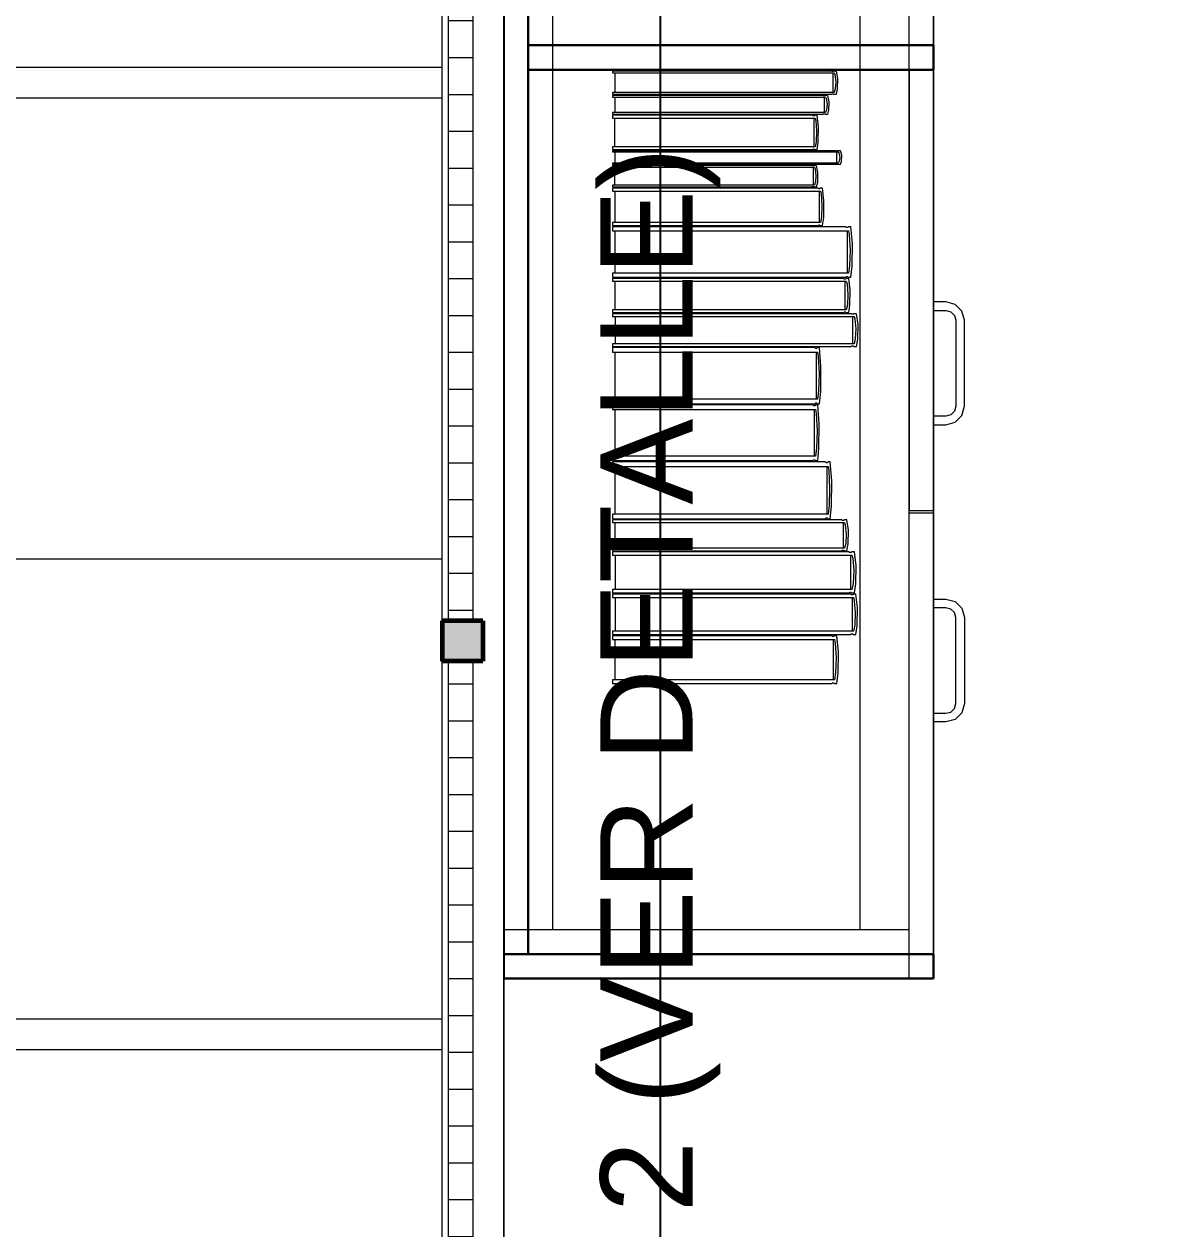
# Model space of a CAD drawing. Header units: inches. Extents: x -19 to 5698, y -728 to 92.
# Drawn here: x 304.33 to 305.264, y 33.096 to 34.077 of the extents above; entities that cross this region are included whole.
import ezdxf

# ---------------------------------------------------------------- set-up
doc = ezdxf.new("R2010")
doc.units = ezdxf.units.IN
doc.header["$MEASUREMENT"] = 0
doc.set_wipeout_variables(frame=1)
doc.linetypes.add('Wipeout_Contour', pattern=[1, 0, -1])
doc.layers.get('0').update_dxf_attribs({"color": 61})
for name, color, linetype in [('02 _ ARQ _ ZON _ Espacio.3D', 7, 'Continuous'), ('Acabado - Muros', 7, 'Continuous'), ('Interior - Mobiliario', 7, 'Continuous'), ('Notas - Etiquetas', 7, 'Continuous')]:
    doc.layers.add(name, color=color, linetype=linetype)
doc.styles.add('Estilo_Generado_4', font='swisse.ttf')
doc.dimstyles.new('Estilo_Generado__8', dxfattribs={"dimtxt": 0.18, "dimasz": 0.0912, "dimexe": 0.18, "dimexo": 0.0625, "dimgap": 0, "dimtad": 0, "dimtih": 1, "dimtoh": 1, "dimdec": 4, "dimzin": 0, "dimdsep": 46, "dimcen": 0.09, "dimadec": 0, "dimazin": 0, "dimtfac": 1, "dimtdec": 4, "dimtmove": 0, "dimatfit": 3, "dimldrblk": 'ARROWHEAD_5', "dimfxl": 1, "dimtolj": 1, "dimtzin": 0, "dimarcsym": 0})
pattern_1 = [(0, (277.50006, 1e-08), (0, 0.030000001), [])]

# ---------------------------------------------------------------- blocks, each defined once
blk = doc.blocks.new('ARROWHEAD_5')
at = {"linetype": 'Continuous', "lineweight": 0}
blk.add_hatch(color=0, dxfattribs=at).paths.add_polyline_path([(-1, 0.2679), (0, 0), (-1, -0.2679)])
at = {"color": 0, "linetype": 'Continuous', "lineweight": 0}
blk.add_line((0, 0), (-1, 0), dxfattribs=at)

msp = doc.modelspace()

# ---------------------------------------------------------------- linework, layer by layer
at = {"layer": '02 _ ARQ _ ZON _ Espacio.3D', "color": 254, "linetype": 'Continuous', "lineweight": 0, "flags": 128}
for points in [[(287.57004, 29.75), (293.57004, 29.75), (293.57003, 31.00019), (294.07003, 31.00013), (294.07003, 30.20003), (294.47003, 30.19992), (294.47003, 29.75), (300.57007, 29.75), (300.57003, 30.80016), (301.07003, 30.80011), (301.07003, 30.20002), (301.67003, 30.19986), (301.67003, 29.75), (304.67005, 29.74998), (304.67005, 39.7505), (301.07003, 39.7505), (301.07005, 39), (300.57005, 39), (300.57005, 39.4), (294.07005, 39.4), (294.06994, 39), (293.56994, 39), (293.56983, 39.7505), (288.77007, 39.7505)], [(315.07003, 39), (314.57003, 39), (314.57005, 39.4), (310.72286, 39.4), (310.72339, 39.7505), (308.46432, 39.74998), (308.47005, 39.4), (308.07004, 39.4), (308.07005, 39), (307.57005, 39), (307.57002, 39.7505), (306.29403, 39.75048), (306.29403, 39.39994), (306.06403, 39.4), (306.06403, 39.75048), (304.72004, 39.75001), (304.72004, 29.74998), (307.57002, 29.75), (307.57005, 30.6), (308.07005, 30.6), (308.07002, 29.75001), (314.56967, 29.75), (314.57005, 30.6), (315.07005, 30.6)]]:
    msp.add_lwpolyline(points, dxfattribs=at)
at = {"layer": 'Interior - Mobiliario', "color": 175, "linetype": 'Continuous', "lineweight": 13}
for p, q in [((304.74004, 34.78), (304.74004, 33.32)), ((305.05004, 33.32), (305.05004, 34.78)), ((304.67004, 34.04187), (304.67004, 34.01687)), ((304.99187, 34.02421), (304.9921, 34.03268)), ((304.98989, 34.02441), (304.98906, 34.02157)), ((304.99036, 34.03024), (304.98989, 34.02441)), ((304.99088, 34.02005), (304.99187, 34.02421)), ((304.67004, 34.01687), (303.47004, 34.01687)), ((304.98906, 34.02157), (304.8087, 34.02157)), ((304.8087, 34.02157), (304.8087, 34.02005)), ((304.8087, 34.02005), (304.98688, 34.02005)), ((304.98002, 34.01905), (304.8087, 34.01905)), ((304.8087, 34.01905), (304.8087, 34.01784)), ((304.8087, 34.01784), (304.98211, 34.01784)), ((304.81045, 34.01784), (304.81045, 34.00514)), ((304.98011, 34.019), (304.98002, 34.01905)), ((304.98033, 34.0189), (304.98011, 34.019)), ((304.98058, 34.01884), (304.98033, 34.0189)), ((304.98083, 34.01881), (304.98058, 34.01884)), ((304.98109, 34.0188), (304.98083, 34.01881)), ((304.98134, 34.01883), (304.98109, 34.0188)), ((304.98123, 34.00514), (304.98123, 34.01784)), ((304.98159, 34.01889), (304.98134, 34.01883)), ((304.98181, 34.01897), (304.98159, 34.01889)), ((304.98196, 34.01905), (304.98181, 34.01897)), ((304.98386, 34.01905), (304.98196, 34.01905)), ((304.98211, 34.01784), (304.98263, 34.0167)), ((304.98263, 34.0167), (304.98336, 34.01206)), ((304.98504, 34.01401), (304.98386, 34.01905)), ((304.98482, 34.00724), (304.98504, 34.01401)), ((304.98688, 34.02005), (304.98703, 34.02016)), ((304.98703, 34.02016), (304.98726, 34.02026)), ((304.98726, 34.02026), (304.98752, 34.02034)), ((304.98752, 34.02034), (304.98778, 34.02037)), ((304.98778, 34.02037), (304.98805, 34.02037)), ((304.98805, 34.02037), (304.98832, 34.02032)), ((304.98832, 34.02032), (304.98857, 34.02024)), ((304.98857, 34.02024), (304.9888, 34.02013)), ((304.9888, 34.02013), (304.9889, 34.02005)), ((304.9889, 34.02005), (304.99088, 34.02005)), ((304.98211, 34.00514), (304.8087, 34.00514)), ((304.8087, 34.00514), (304.8087, 34.00393)), ((304.8087, 34.00393), (304.98002, 34.00393)), ((304.97152, 34.00293), (304.8087, 34.00293)), ((304.8087, 34.00293), (304.8087, 34.0007)), ((304.97162, 34.00282), (304.97152, 34.00293)), ((304.97183, 34.00265), (304.97162, 34.00282)), ((304.97205, 34.00253), (304.97183, 34.00265)), ((304.97302, 34.00262), (304.97278, 34.00251)), ((304.97323, 34.00278), (304.97302, 34.00262)), ((304.97337, 34.00293), (304.97323, 34.00278)), ((304.97518, 34.00293), (304.97337, 34.00293)), ((304.97629, 33.99363), (304.97518, 34.00293)), ((304.98002, 34.00393), (304.98016, 34.00401)), ((304.98016, 34.00401), (304.98039, 34.00409)), ((304.98039, 34.00409), (304.98063, 34.00415)), ((304.98063, 34.00415), (304.98089, 34.00418)), ((304.98089, 34.00418), (304.98114, 34.00418)), ((304.98114, 34.00418), (304.9814, 34.00414)), ((304.9814, 34.00414), (304.98164, 34.00408)), ((304.98164, 34.00408), (304.98186, 34.00399)), ((304.98186, 34.00399), (304.98196, 34.00393)), ((304.98196, 34.00393), (304.98386, 34.00393)), ((304.98291, 34.0074), (304.98211, 34.00514)), ((304.98336, 34.01206), (304.98291, 34.0074)), ((304.98386, 34.00393), (304.98482, 34.00724)), ((304.8087, 34.0007), (304.97351, 34.0007)), ((304.81036, 34.0007), (304.81036, 33.97728)), ((304.97229, 34.00247), (304.97205, 34.00253)), ((304.97254, 34.00246), (304.97229, 34.00247)), ((304.97278, 34.00251), (304.97254, 34.00246)), ((304.97268, 33.97728), (304.97268, 34.0007)), ((304.97351, 34.0007), (304.97401, 33.99858)), ((304.97401, 33.99858), (304.9747, 33.99003)), ((304.97609, 33.98116), (304.97629, 33.99363)), ((304.9747, 33.99003), (304.97428, 33.98145)), ((304.97351, 33.97728), (304.8087, 33.97728)), ((304.8087, 33.97728), (304.8087, 33.97505)), ((304.8087, 33.97505), (304.97152, 33.97505)), ((304.99003, 33.97405), (304.8087, 33.97405)), ((304.8087, 33.97405), (304.8087, 33.97317)), ((304.8087, 33.97317), (304.99224, 33.97317)), ((304.81055, 33.97317), (304.81055, 33.96391)), ((304.97152, 33.97505), (304.97166, 33.9752)), ((304.97166, 33.9752), (304.97187, 33.97536)), ((304.97187, 33.97536), (304.97211, 33.97546)), ((304.97211, 33.97546), (304.97235, 33.97551)), ((304.97235, 33.97551), (304.97259, 33.97551)), ((304.97259, 33.97551), (304.97284, 33.97544)), ((304.97284, 33.97544), (304.97306, 33.97532)), ((304.97306, 33.97532), (304.97327, 33.97516)), ((304.97327, 33.97516), (304.97337, 33.97505)), ((304.97337, 33.97505), (304.97518, 33.97505)), ((304.97428, 33.98145), (304.97351, 33.97728)), ((304.97518, 33.97505), (304.97609, 33.98116)), ((304.99013, 33.974), (304.99003, 33.97405)), ((304.99037, 33.97394), (304.99013, 33.974)), ((304.99062, 33.97389), (304.99037, 33.97394)), ((304.99089, 33.97387), (304.99062, 33.97389)), ((304.99116, 33.97386), (304.99089, 33.97387)), ((304.99143, 33.97388), (304.99116, 33.97386)), ((304.99132, 33.96391), (304.99132, 33.97317)), ((304.99169, 33.97393), (304.99143, 33.97388)), ((304.99193, 33.97399), (304.99169, 33.97393)), ((304.99208, 33.97405), (304.99193, 33.97399)), ((304.9941, 33.97405), (304.99208, 33.97405)), ((304.99224, 33.97317), (304.99279, 33.97233)), ((304.99534, 33.97037), (304.9941, 33.97405)), ((304.99224, 33.96391), (304.8087, 33.96391)), ((304.8087, 33.96391), (304.8087, 33.96303)), ((304.9931, 33.96556), (304.99224, 33.96391)), ((304.99279, 33.97233), (304.99357, 33.96895)), ((304.99357, 33.96895), (304.9931, 33.96556)), ((304.9941, 33.96303), (304.99511, 33.96545)), ((304.99511, 33.96545), (304.99534, 33.97037)), ((304.8087, 33.96303), (304.99003, 33.96303)), ((304.97107, 33.96203), (304.8087, 33.96203)), ((304.8087, 33.96203), (304.8087, 33.96064)), ((304.8087, 33.96064), (304.97305, 33.96064)), ((304.81036, 33.96064), (304.81036, 33.94606)), ((304.97116, 33.96197), (304.97107, 33.96203)), ((304.97137, 33.96186), (304.97116, 33.96197)), ((304.9716, 33.96179), (304.97137, 33.96186)), ((304.97184, 33.96175), (304.9716, 33.96179)), ((304.97209, 33.96174), (304.97184, 33.96175)), ((304.97233, 33.96178), (304.97209, 33.96174)), ((304.97222, 33.94606), (304.97222, 33.96064)), ((304.97256, 33.96184), (304.97233, 33.96178)), ((304.97277, 33.96194), (304.97256, 33.96184)), ((304.97291, 33.96203), (304.97277, 33.96194)), ((304.97471, 33.96203), (304.97291, 33.96203)), ((304.97305, 33.96064), (304.97355, 33.95933)), ((304.97355, 33.95933), (304.97424, 33.95401)), ((304.97424, 33.95401), (304.97382, 33.94866)), ((304.97583, 33.95624), (304.97471, 33.96203)), ((304.97562, 33.94848), (304.97583, 33.95624)), ((304.99003, 33.96303), (304.99018, 33.96309)), ((304.99018, 33.96309), (304.99042, 33.96316)), ((304.99042, 33.96316), (304.99068, 33.9632)), ((304.99068, 33.9632), (304.99095, 33.96322)), ((304.99095, 33.96322), (304.99122, 33.96322)), ((304.99122, 33.96322), (304.99149, 33.96319)), ((304.99149, 33.96319), (304.99175, 33.96314)), ((304.99175, 33.96314), (304.99198, 33.96308)), ((304.99198, 33.96308), (304.99208, 33.96303)), ((304.99208, 33.96303), (304.9941, 33.96303)), ((304.97305, 33.94606), (304.8087, 33.94606)), ((304.8087, 33.94606), (304.8087, 33.94467)), ((304.8087, 33.94467), (304.97107, 33.94467)), ((304.97107, 33.94467), (304.97121, 33.94477)), ((304.97121, 33.94477), (304.97142, 33.94487)), ((304.97142, 33.94487), (304.97165, 33.94493)), ((304.97165, 33.94493), (304.97189, 33.94496)), ((304.97189, 33.94496), (304.97214, 33.94496)), ((304.97214, 33.94496), (304.97238, 33.94492)), ((304.97238, 33.94492), (304.97261, 33.94485)), ((304.97261, 33.94485), (304.97282, 33.94474)), ((304.97282, 33.94474), (304.97291, 33.94467)), ((304.97291, 33.94467), (304.97471, 33.94467)), ((304.97382, 33.94866), (304.97305, 33.94606)), ((304.97471, 33.94467), (304.97562, 33.94848)), ((304.97584, 33.94367), (304.8087, 33.94367)), ((304.8087, 33.94367), (304.8087, 33.94123)), ((304.8087, 33.94123), (304.97788, 33.94123)), ((304.81041, 33.94123), (304.81041, 33.91561)), ((304.97593, 33.94355), (304.97584, 33.94367)), ((304.97615, 33.94337), (304.97593, 33.94355)), ((304.97638, 33.94324), (304.97615, 33.94337)), ((304.97663, 33.94317), (304.97638, 33.94324)), ((304.97688, 33.94316), (304.97663, 33.94317)), ((304.97713, 33.94322), (304.97688, 33.94316)), ((304.97702, 33.91561), (304.97702, 33.94123)), ((304.97737, 33.94333), (304.97713, 33.94322)), ((304.97759, 33.94351), (304.97737, 33.94333)), ((304.97773, 33.94367), (304.97759, 33.94351)), ((304.97959, 33.94367), (304.97773, 33.94367)), ((304.97788, 33.94123), (304.97839, 33.93892)), ((304.97839, 33.93892), (304.9791, 33.92956)), ((304.98074, 33.9335), (304.97959, 33.94367)), ((304.9791, 33.92956), (304.97866, 33.92017)), ((304.98052, 33.91986), (304.98074, 33.9335)), ((304.97788, 33.91561), (304.8087, 33.91561)), ((304.8087, 33.91561), (304.8087, 33.91316)), ((304.97866, 33.92017), (304.97788, 33.91561)), ((304.97959, 33.91316), (304.98052, 33.91986)), ((304.8087, 33.91316), (304.97584, 33.91316)), ((304.99844, 33.91216), (304.8087, 33.91216)), ((304.8087, 33.91216), (304.8087, 33.90887)), ((304.8087, 33.90887), (305.00076, 33.90887)), ((304.81064, 33.90887), (304.81064, 33.87432)), ((304.97584, 33.91316), (304.97598, 33.91333)), ((304.97598, 33.91333), (304.9762, 33.9135)), ((304.9762, 33.9135), (304.97644, 33.91362)), ((304.97644, 33.91362), (304.97668, 33.91367)), ((304.97668, 33.91367), (304.97694, 33.91367)), ((304.97694, 33.91367), (304.97718, 33.9136)), ((304.97718, 33.9136), (304.97742, 33.91347)), ((304.97742, 33.91347), (304.97764, 33.91328)), ((304.97764, 33.91328), (304.97773, 33.91316)), ((304.97773, 33.91316), (304.97959, 33.91316)), ((304.99855, 33.912), (304.99844, 33.91216)), ((304.99879, 33.91175), (304.99855, 33.912)), ((304.99906, 33.91158), (304.99879, 33.91175)), ((304.99934, 33.91149), (304.99906, 33.91158)), ((304.99962, 33.91148), (304.99934, 33.91149)), ((304.99991, 33.91155), (304.99962, 33.91148)), ((304.99979, 33.87432), (304.99979, 33.90887)), ((305.00018, 33.91171), (304.99991, 33.91155)), ((305.00043, 33.91194), (305.00018, 33.91171)), ((305.00059, 33.91216), (305.00043, 33.91194)), ((305.0027, 33.91216), (305.00059, 33.91216)), ((305.00076, 33.90887), (305.00133, 33.90575)), ((305.00133, 33.90575), (305.00214, 33.89314)), ((305.004, 33.89845), (305.0027, 33.91216)), ((305.00376, 33.88005), (305.004, 33.89845)), ((305.00214, 33.89314), (305.00165, 33.88048)), ((305.00165, 33.88048), (305.00076, 33.87432)), ((305.0027, 33.87103), (305.00376, 33.88005)), ((305.00076, 33.87432), (304.8087, 33.87432)), ((304.8087, 33.87432), (304.8087, 33.87103)), ((304.8087, 33.87103), (304.99844, 33.87103)), ((304.99664, 33.87003), (304.8087, 33.87003)), ((304.8087, 33.87003), (304.8087, 33.86782)), ((304.8087, 33.86782), (304.99893, 33.86782)), ((304.81062, 33.86782), (304.81062, 33.84457)), ((304.99674, 33.86992), (304.99664, 33.87003)), ((304.99699, 33.86975), (304.99674, 33.86992)), ((304.99725, 33.86964), (304.99699, 33.86975)), ((304.99753, 33.86957), (304.99725, 33.86964)), ((304.99781, 33.86957), (304.99753, 33.86957)), ((304.99809, 33.86962), (304.99781, 33.86957)), ((304.99797, 33.84457), (304.99797, 33.86782)), ((304.99836, 33.86972), (304.99809, 33.86962)), ((304.99861, 33.86988), (304.99836, 33.86972)), ((304.99844, 33.87103), (304.9986, 33.87125)), ((304.9986, 33.87125), (304.99885, 33.87149)), ((304.99876, 33.87003), (304.99861, 33.86988)), ((305.00085, 33.87003), (304.99876, 33.87003)), ((304.99885, 33.87149), (304.99912, 33.87164)), ((304.99893, 33.86782), (304.9995, 33.86572)), ((304.99912, 33.87164), (304.9994, 33.87172)), ((304.9994, 33.87172), (304.99969, 33.87171)), ((304.9995, 33.86572), (305.0003, 33.85723)), ((304.99969, 33.87171), (304.99997, 33.87161)), ((304.99997, 33.87161), (305.00023, 33.87144)), ((305.00023, 33.87144), (305.00048, 33.87119)), ((305.00048, 33.87119), (305.00059, 33.87103)), ((305.00059, 33.87103), (305.0027, 33.87103)), ((305.00214, 33.8608), (305.00085, 33.87003)), ((305.0003, 33.85723), (304.99981, 33.84872)), ((305.0019, 33.84843), (305.00214, 33.8608)), ((304.99981, 33.84872), (304.99893, 33.84457)), ((305.00085, 33.84236), (305.0019, 33.84843)), ((305.08004, 33.851), (305.07004, 33.851)), ((305.07004, 33.851), (305.07004, 33.844)), ((305.08754, 33.84899), (305.08004, 33.851)), ((305.09303, 33.8435), (305.08754, 33.84899)), ((304.99893, 33.84457), (304.8087, 33.84457)), ((304.8087, 33.84457), (304.8087, 33.84236)), ((304.8087, 33.84236), (304.99664, 33.84236)), ((305.00291, 33.84136), (304.8087, 33.84136)), ((304.8087, 33.84136), (304.8087, 33.83923)), ((304.8087, 33.83923), (305.00529, 33.83923)), ((304.81068, 33.83923), (304.81068, 33.81692)), ((304.99664, 33.84236), (304.99679, 33.84251)), ((304.99679, 33.84251), (304.99704, 33.84267)), ((304.99704, 33.84267), (304.99731, 33.84277)), ((304.99731, 33.84277), (304.99759, 33.84282)), ((304.99759, 33.84282), (304.99787, 33.84282)), ((304.99787, 33.84282), (304.99815, 33.84275)), ((304.99815, 33.84275), (304.99842, 33.84264)), ((304.99842, 33.84264), (304.99866, 33.84247)), ((304.99866, 33.84247), (304.99876, 33.84236)), ((304.99876, 33.84236), (305.00085, 33.84236)), ((305.00302, 33.84126), (305.00291, 33.84136)), ((305.00327, 33.8411), (305.00302, 33.84126)), ((305.00355, 33.84098), (305.00327, 33.8411)), ((305.00383, 33.84092), (305.00355, 33.84098)), ((305.00413, 33.84092), (305.00383, 33.84092)), ((305.00442, 33.84096), (305.00413, 33.84092)), ((305.00429, 33.81692), (305.00429, 33.83923)), ((305.00469, 33.84107), (305.00442, 33.84096)), ((305.00495, 33.84122), (305.00469, 33.84107)), ((305.00511, 33.84136), (305.00495, 33.84122)), ((305.00727, 33.84136), (305.00511, 33.84136)), ((305.00529, 33.83923), (305.00587, 33.83722)), ((305.00587, 33.83722), (305.0067, 33.82907)), ((305.0086, 33.8325), (305.00727, 33.84136)), ((305.07004, 33.844), (305.08004, 33.844)), ((305.08004, 33.844), (305.08404, 33.84293)), ((305.08404, 33.84293), (305.08697, 33.84)), ((305.08697, 33.84), (305.08804, 33.836)), ((305.08804, 33.836), (305.08804, 33.766)), ((305.09504, 33.836), (305.09303, 33.8435)), ((305.09504, 33.766), (305.09504, 33.836)), ((305.0067, 33.82907), (305.0062, 33.82089)), ((305.00836, 33.82062), (305.0086, 33.8325)), ((305.00529, 33.81692), (304.8087, 33.81692)), ((304.8087, 33.81692), (304.8087, 33.81479)), ((305.0062, 33.82089), (305.00529, 33.81692)), ((305.00727, 33.81479), (305.00836, 33.82062)), ((304.8087, 33.81479), (305.00291, 33.81479)), ((304.97349, 33.81379), (304.8087, 33.81379)), ((304.8087, 33.81379), (304.8087, 33.81013)), ((304.8087, 33.81013), (304.9755, 33.81013)), ((304.81038, 33.81013), (304.81038, 33.77172)), ((304.97358, 33.81361), (304.97349, 33.81379)), ((304.97379, 33.81333), (304.97358, 33.81361)), ((304.97403, 33.81314), (304.97379, 33.81333)), ((304.97427, 33.81304), (304.97403, 33.81314)), ((304.97452, 33.81303), (304.97427, 33.81304)), ((304.97476, 33.81311), (304.97452, 33.81303)), ((304.97466, 33.77172), (304.97466, 33.81013)), ((304.975, 33.81328), (304.97476, 33.81311)), ((304.97522, 33.81354), (304.975, 33.81328)), ((304.97536, 33.81379), (304.97522, 33.81354)), ((304.97719, 33.81379), (304.97536, 33.81379)), ((304.9755, 33.81013), (304.976, 33.80666)), ((304.976, 33.80666), (304.9767, 33.79264)), ((304.97832, 33.79854), (304.97719, 33.81379)), ((305.00291, 33.81479), (305.00308, 33.81493)), ((305.00308, 33.81493), (305.00333, 33.81508)), ((305.00333, 33.81508), (305.00361, 33.81519)), ((305.00361, 33.81519), (305.0039, 33.81523)), ((305.0039, 33.81523), (305.00419, 33.81523)), ((305.00419, 33.81523), (305.00448, 33.81517)), ((305.00448, 33.81517), (305.00475, 33.81505)), ((305.00475, 33.81505), (305.005, 33.81489)), ((305.005, 33.81489), (305.00511, 33.81479)), ((305.00511, 33.81479), (305.00727, 33.81479)), ((304.97811, 33.77809), (304.97832, 33.79854)), ((304.9767, 33.79264), (304.97628, 33.77857)), ((304.97628, 33.77857), (304.9755, 33.77172)), ((304.97719, 33.76806), (304.97811, 33.77809)), ((304.9755, 33.77172), (304.8087, 33.77172)), ((304.8087, 33.77172), (304.8087, 33.76806)), ((304.8087, 33.76806), (304.97349, 33.76806)), ((304.97349, 33.76806), (304.97363, 33.76831)), ((304.97363, 33.76831), (304.97384, 33.76857)), ((304.97384, 33.76857), (304.97408, 33.76874)), ((304.97408, 33.76874), (304.97432, 33.76883)), ((304.97432, 33.76883), (304.97457, 33.76882)), ((304.97457, 33.76882), (304.97482, 33.76871)), ((304.97482, 33.76871), (304.97505, 33.76852)), ((304.97505, 33.76852), (304.97526, 33.76824)), ((304.97526, 33.76824), (304.97536, 33.76806)), ((304.97536, 33.76806), (304.97719, 33.76806)), ((304.97195, 33.76706), (304.8087, 33.76706)), ((304.8087, 33.76706), (304.8087, 33.76344)), ((304.8087, 33.76344), (304.97395, 33.76344)), ((304.81037, 33.76344), (304.81037, 33.7254)), ((304.97205, 33.76689), (304.97195, 33.76706)), ((304.97226, 33.76661), (304.97205, 33.76689)), ((304.97249, 33.76642), (304.97226, 33.76661)), ((304.97273, 33.76632), (304.97249, 33.76642)), ((304.97297, 33.76631), (304.97273, 33.76632)), ((304.97322, 33.76639), (304.97297, 33.76631)), ((304.97311, 33.7254), (304.97311, 33.76344)), ((304.97345, 33.76656), (304.97322, 33.76639)), ((304.97367, 33.76682), (304.97345, 33.76656)), ((304.9738, 33.76706), (304.97367, 33.76682)), ((304.97562, 33.76706), (304.9738, 33.76706)), ((304.97395, 33.76344), (304.97444, 33.76001)), ((304.97444, 33.76001), (304.97514, 33.74612)), ((304.97674, 33.75196), (304.97562, 33.76706)), ((305.07004, 33.758), (305.07004, 33.751)), ((305.08004, 33.758), (305.07004, 33.758)), ((305.08404, 33.75907), (305.08004, 33.758)), ((305.08697, 33.762), (305.08404, 33.75907)), ((305.08804, 33.766), (305.08697, 33.762)), ((305.08754, 33.75301), (305.09303, 33.7585)), ((305.09303, 33.7585), (305.09504, 33.766)), ((304.97653, 33.73171), (304.97674, 33.75196)), ((305.07004, 33.751), (305.08004, 33.751)), ((305.08004, 33.751), (305.08754, 33.75301)), ((304.97514, 33.74612), (304.97472, 33.73218)), ((304.97472, 33.73218), (304.97395, 33.7254)), ((304.97562, 33.72178), (304.97653, 33.73171)), ((304.97395, 33.7254), (304.8087, 33.7254)), ((304.8087, 33.7254), (304.8087, 33.72178)), ((304.8087, 33.72178), (304.97195, 33.72178)), ((304.982, 33.72078), (304.8087, 33.72078)), ((304.8087, 33.72078), (304.8087, 33.71707)), ((304.97195, 33.72178), (304.97209, 33.72202)), ((304.97209, 33.72202), (304.97231, 33.72228)), ((304.97231, 33.72228), (304.97254, 33.72245)), ((304.97254, 33.72245), (304.97278, 33.72254)), ((304.97278, 33.72254), (304.97303, 33.72252)), ((304.97303, 33.72252), (304.97327, 33.72242)), ((304.97327, 33.72242), (304.9735, 33.72223)), ((304.9735, 33.72223), (304.97371, 33.72195)), ((304.97371, 33.72195), (304.9738, 33.72178)), ((304.9738, 33.72178), (304.97562, 33.72178)), ((304.9821, 33.7206), (304.982, 33.72078)), ((304.98232, 33.72032), (304.9821, 33.7206)), ((304.98257, 33.72012), (304.98232, 33.72032)), ((304.98282, 33.72002), (304.98257, 33.72012)), ((304.98308, 33.72), (304.98282, 33.72002)), ((304.98334, 33.72009), (304.98308, 33.72)), ((304.98359, 33.72027), (304.98334, 33.72009)), ((304.98382, 33.72053), (304.98359, 33.72027)), ((304.98396, 33.72078), (304.98382, 33.72053)), ((304.98589, 33.72078), (304.98396, 33.72078)), ((304.98708, 33.70534), (304.98589, 33.72078)), ((304.8087, 33.71707), (304.98412, 33.71707)), ((304.81047, 33.71707), (304.81047, 33.67817)), ((304.98323, 33.67817), (304.98323, 33.71707)), ((304.98412, 33.71707), (304.98464, 33.71356)), ((304.98464, 33.71356), (304.98538, 33.69936)), ((304.98538, 33.69936), (304.98493, 33.68511)), ((304.98686, 33.68463), (304.98708, 33.70534)), ((304.98493, 33.68511), (304.98412, 33.67817)), ((304.98589, 33.67447), (304.98686, 33.68463)), ((305.07004, 33.681), (305.05004, 33.681)), ((305.07004, 33.679), (305.05004, 33.679)), ((304.98412, 33.67817), (304.8087, 33.67817)), ((304.8087, 33.67817), (304.8087, 33.67447)), ((304.8087, 33.67447), (304.982, 33.67447)), ((304.99527, 33.67347), (304.8087, 33.67347)), ((304.8087, 33.67347), (304.8087, 33.67147)), ((304.8087, 33.67147), (304.99755, 33.67147)), ((304.8106, 33.67147), (304.8106, 33.65042)), ((304.982, 33.67447), (304.98215, 33.67472)), ((304.98215, 33.67472), (304.98238, 33.67498)), ((304.98238, 33.67498), (304.98262, 33.67516)), ((304.98262, 33.67516), (304.98288, 33.67524)), ((304.98288, 33.67524), (304.98314, 33.67523)), ((304.98314, 33.67523), (304.9834, 33.67513)), ((304.9834, 33.67513), (304.98364, 33.67493)), ((304.98364, 33.67493), (304.98387, 33.67465)), ((304.98387, 33.67465), (304.98396, 33.67447)), ((304.98396, 33.67447), (304.98589, 33.67447)), ((304.99537, 33.67337), (304.99527, 33.67347)), ((304.99561, 33.67322), (304.99537, 33.67337)), ((304.99588, 33.67311), (304.99561, 33.67322)), ((304.99615, 33.67306), (304.99588, 33.67311)), ((304.99643, 33.67305), (304.99615, 33.67306)), ((304.99671, 33.6731), (304.99643, 33.67305)), ((304.99659, 33.65042), (304.99659, 33.67147)), ((304.99698, 33.67319), (304.99671, 33.6731)), ((304.99722, 33.67334), (304.99698, 33.67319)), ((304.99738, 33.67347), (304.99722, 33.67334)), ((304.99945, 33.67347), (304.99738, 33.67347)), ((304.99755, 33.67147), (304.99811, 33.66956)), ((304.99811, 33.66956), (304.99891, 33.66188)), ((305.00074, 33.66511), (304.99945, 33.67347)), ((304.99891, 33.66188), (304.99842, 33.65417)), ((305.0005, 33.65391), (305.00074, 33.66511)), ((304.99755, 33.65042), (304.8087, 33.65042)), ((304.8087, 33.65042), (304.8087, 33.64841)), ((304.99842, 33.65417), (304.99755, 33.65042)), ((304.99945, 33.64841), (305.0005, 33.65391)), ((304.8087, 33.64841), (304.99527, 33.64841)), ((305.00118, 33.64741), (304.8087, 33.64741)), ((304.8087, 33.64741), (304.8087, 33.64474)), ((304.8087, 33.64474), (305.00353, 33.64474)), ((304.81066, 33.64474), (304.81066, 33.61669)), ((304.99527, 33.64841), (304.99542, 33.64855)), ((304.99542, 33.64855), (304.99567, 33.64869)), ((304.99567, 33.64869), (304.99594, 33.64878)), ((304.99594, 33.64878), (304.99621, 33.64883)), ((304.99621, 33.64883), (304.9965, 33.64882)), ((304.9965, 33.64882), (304.99677, 33.64877)), ((304.99677, 33.64877), (304.99703, 33.64866)), ((304.99703, 33.64866), (304.99728, 33.64851)), ((304.99728, 33.64851), (304.99738, 33.64841)), ((304.99738, 33.64841), (304.99945, 33.64841)), ((305.00129, 33.64728), (305.00118, 33.64741)), ((305.00154, 33.64708), (305.00129, 33.64728)), ((305.00181, 33.64694), (305.00154, 33.64708)), ((305.00209, 33.64686), (305.00181, 33.64694)), ((305.00238, 33.64685), (305.00209, 33.64686)), ((305.00267, 33.64691), (305.00238, 33.64685)), ((305.00255, 33.61669), (305.00255, 33.64474)), ((305.00294, 33.64704), (305.00267, 33.64691)), ((305.0032, 33.64723), (305.00294, 33.64704)), ((305.00336, 33.64741), (305.0032, 33.64723)), ((305.0055, 33.64741), (305.00336, 33.64741)), ((305.00353, 33.64474), (305.00411, 33.64221)), ((305.00411, 33.64221), (305.00493, 33.63197)), ((305.00682, 33.63627), (305.0055, 33.64741)), ((305.00493, 33.63197), (305.00443, 33.62169)), ((305.00657, 33.62134), (305.00682, 33.63627)), ((305.00443, 33.62169), (305.00353, 33.61669)), ((305.0055, 33.61402), (305.00657, 33.62134)), ((305.00353, 33.61669), (304.8087, 33.61669)), ((304.8087, 33.61669), (304.8087, 33.61402)), ((304.8087, 33.61402), (305.00118, 33.61402)), ((305.00246, 33.61302), (304.8087, 33.61302)), ((304.8087, 33.61302), (304.8087, 33.61039)), ((304.8087, 33.61039), (305.00483, 33.61039)), ((304.81068, 33.61039), (304.81068, 33.58278)), ((305.00118, 33.61402), (305.00134, 33.61419)), ((305.00134, 33.61419), (305.00159, 33.61439)), ((305.00159, 33.61439), (305.00187, 33.61451)), ((305.00187, 33.61451), (305.00216, 33.61457)), ((305.00216, 33.61457), (305.00245, 33.61457)), ((305.00245, 33.61457), (305.00273, 33.61449)), ((305.00257, 33.61289), (305.00246, 33.61302)), ((305.00282, 33.61269), (305.00257, 33.61289)), ((305.00273, 33.61449), (305.003, 33.61435)), ((305.00309, 33.61255), (305.00282, 33.61269)), ((305.003, 33.61435), (305.00325, 33.61414)), ((305.00338, 33.61247), (305.00309, 33.61255)), ((305.00325, 33.61414), (305.00336, 33.61402)), ((305.00336, 33.61402), (305.0055, 33.61402)), ((305.00367, 33.61247), (305.00338, 33.61247)), ((305.00396, 33.61253), (305.00367, 33.61247)), ((305.00384, 33.58278), (305.00384, 33.61039)), ((305.00423, 33.61265), (305.00396, 33.61253)), ((305.00449, 33.61284), (305.00423, 33.61265)), ((305.00465, 33.61302), (305.00449, 33.61284)), ((305.00681, 33.61302), (305.00465, 33.61302)), ((305.00483, 33.61039), (305.00541, 33.60789)), ((305.00814, 33.60205), (305.00681, 33.61302)), ((305.00541, 33.60789), (305.00624, 33.59782)), ((305.00789, 33.58735), (305.00814, 33.60205)), ((305.07004, 33.609), (305.08004, 33.609)), ((305.07004, 33.602), (305.07004, 33.609)), ((305.08004, 33.602), (305.07004, 33.602)), ((305.08004, 33.609), (305.08754, 33.60699)), ((305.08404, 33.60093), (305.08004, 33.602)), ((305.08697, 33.598), (305.08404, 33.60093)), ((305.08754, 33.60699), (305.09303, 33.6015)), ((305.09303, 33.6015), (305.09504, 33.594)), ((305.00624, 33.59782), (305.00574, 33.5877)), ((305.08804, 33.594), (305.08697, 33.598)), ((305.08804, 33.524), (305.08804, 33.594)), ((305.09504, 33.594), (305.09504, 33.524)), ((305.00483, 33.58278), (304.8087, 33.58278)), ((304.8087, 33.58278), (304.8087, 33.58015)), ((305.00574, 33.5877), (305.00483, 33.58278)), ((305.00681, 33.58015), (305.00789, 33.58735)), ((304.8087, 33.58015), (305.00246, 33.58015)), ((304.98722, 33.57915), (304.8087, 33.57915)), ((304.8087, 33.57915), (304.8087, 33.57604)), ((304.8087, 33.57604), (304.9894, 33.57604)), ((304.81052, 33.57604), (304.81052, 33.54338)), ((304.98732, 33.579), (304.98722, 33.57915)), ((304.98755, 33.57876), (304.98732, 33.579)), ((304.9878, 33.57859), (304.98755, 33.57876)), ((304.98807, 33.57851), (304.9878, 33.57859)), ((304.98834, 33.5785), (304.98807, 33.57851)), ((304.9886, 33.57857), (304.98834, 33.5785)), ((304.98849, 33.54338), (304.98849, 33.57604)), ((304.98886, 33.57872), (304.9886, 33.57857)), ((304.98909, 33.57894), (304.98886, 33.57872)), ((304.98924, 33.57915), (304.98909, 33.57894)), ((304.99123, 33.57915), (304.98924, 33.57915)), ((304.9894, 33.57604), (304.98994, 33.57309)), ((304.98994, 33.57309), (304.9907, 33.56117)), ((304.99245, 33.56618), (304.99123, 33.57915)), ((305.00246, 33.58015), (305.00262, 33.58032)), ((305.00262, 33.58032), (305.00288, 33.58051)), ((305.00288, 33.58051), (305.00315, 33.58064)), ((305.00315, 33.58064), (305.00344, 33.5807)), ((305.00344, 33.5807), (305.00373, 33.58069)), ((305.00373, 33.58069), (305.00402, 33.58061)), ((305.00402, 33.58061), (305.00429, 33.58047)), ((305.00429, 33.58047), (305.00454, 33.58027)), ((305.00454, 33.58027), (305.00465, 33.58015)), ((305.00465, 33.58015), (305.00681, 33.58015)), ((304.9907, 33.56117), (304.99024, 33.54921)), ((304.99223, 33.5488), (304.99245, 33.56618)), ((304.9894, 33.54338), (304.8087, 33.54338)), ((304.8087, 33.54338), (304.8087, 33.54027)), ((304.99024, 33.54921), (304.9894, 33.54338)), ((304.99123, 33.54027), (304.99223, 33.5488)), ((304.8087, 33.54027), (304.98722, 33.54027)), ((304.98722, 33.54027), (304.98737, 33.54048)), ((304.98737, 33.54048), (304.98761, 33.5407)), ((304.98761, 33.5407), (304.98786, 33.54085)), ((304.98786, 33.54085), (304.98813, 33.54092)), ((304.98813, 33.54092), (304.9884, 33.54091)), ((304.9884, 33.54091), (304.98866, 33.54083)), ((304.98866, 33.54083), (304.98891, 33.54066)), ((304.98891, 33.54066), (304.98914, 33.54043)), ((304.98914, 33.54043), (304.98924, 33.54027)), ((304.98924, 33.54027), (304.99123, 33.54027)), ((305.08697, 33.52), (305.08804, 33.524)), ((305.09504, 33.524), (305.09303, 33.5165)), ((305.07004, 33.516), (305.08004, 33.516)), ((305.07004, 33.509), (305.07004, 33.516)), ((305.08004, 33.516), (305.08404, 33.51707)), ((305.08404, 33.51707), (305.08697, 33.52)), ((305.09303, 33.5165), (305.08754, 33.51101)), ((305.08004, 33.509), (305.07004, 33.509)), ((305.08754, 33.51101), (305.08004, 33.509)), ((304.76004, 33.34), (305.01004, 33.34)), ((305.01004, 33.34), (305.05004, 33.34)), ((304.74004, 33.32), (305.05004, 33.32)), ((304.67004, 33.26687), (303.47004, 33.26687)), ((304.67004, 33.24187), (304.67004, 33.26687))]:
    msp.add_line(p, q, dxfattribs=at)
at = {"layer": 'Interior - Mobiliario', "color": 175, "linetype": 'Continuous', "lineweight": 13, "flags": 128}
for points in [[(304.67004, 34.04187), (303.47004, 34.04187), (303.47004, 33.64187), (304.67004, 33.64187)], [(304.67004, 33.24187), (303.47004, 33.24187), (303.47004, 33.64187), (304.67004, 33.64187)]]:
    msp.add_lwpolyline(points, close=True, dxfattribs=at)

# ---------------------------------------------------------------- next in the draw order: wipeouts: each hides what was drawn before it
at = {"color": 254, "linetype": 'Wipeout_Contour', "lineweight": 0, "ltscale": 9759.278852}
msp.add_wipeout([(305.07004, 34.04), (305.07004, 34.06), (304.74004, 34.06), (304.74004, 34.04)], dxfattribs=at).dxf.layer = 'Interior - Mobiliario'

# ---------------------------------------------------------------- next in the draw order: linework, layer by layer
at = {"layer": 'Interior - Mobiliario', "color": 175, "linetype": 'Continuous', "lineweight": 13}
for p, q in [((304.76004, 33.34), (304.76004, 34.76)), ((305.01004, 34.76), (305.01004, 33.34)), ((305.05004, 33.34), (305.05004, 34.76)), ((305.05004, 34.06), (305.05004, 34.419)), ((305.07004, 34.06), (305.07004, 34.419)), ((304.74004, 34.06), (304.74004, 34.04)), ((305.07004, 34.06), (304.74004, 34.06)), ((305.07004, 34.06), (305.05004, 34.06)), ((305.07004, 34.04), (305.07004, 34.06)), ((305.07004, 34.04), (305.07004, 34.06)), ((304.74004, 34.04), (305.07004, 34.04)), ((304.98688, 34.039), (304.8087, 34.039)), ((304.8087, 34.039), (304.8087, 34.03748)), ((304.8087, 34.03748), (304.98906, 34.03748)), ((304.81052, 34.03748), (304.81052, 34.02157)), ((304.98698, 34.03893), (304.98688, 34.039)), ((304.98721, 34.03881), (304.98698, 34.03893)), ((304.98746, 34.03873), (304.98721, 34.03881)), ((304.98772, 34.03869), (304.98746, 34.03873)), ((304.98799, 34.03868), (304.98772, 34.03869)), ((304.98826, 34.03872), (304.98799, 34.03868)), ((304.98815, 34.02157), (304.98815, 34.03748)), ((304.98851, 34.03879), (304.98826, 34.03872)), ((304.98875, 34.0389), (304.98851, 34.03879)), ((304.9889, 34.039), (304.98875, 34.0389)), ((304.99088, 34.039), (304.9889, 34.039)), ((304.98906, 34.03748), (304.9896, 34.03605)), ((304.9896, 34.03605), (304.99036, 34.03024)), ((304.9921, 34.03268), (304.99088, 34.039)), ((305.05004, 34.04), (305.05004, 33.681)), ((305.07004, 34.04), (305.05004, 34.04)), ((305.07004, 34.04), (305.07004, 33.681))]:
    msp.add_line(p, q, dxfattribs=at)
at = {"layer": 'Interior - Mobiliario', "color": 175, "linetype": 'Continuous', "lineweight": 30}
for p, q in [((305.07004, 34.06), (304.74004, 34.06)), ((304.74004, 34.06), (304.74004, 34.04)), ((305.07004, 34.06), (305.07004, 34.04)), ((305.07004, 34.04), (304.74004, 34.04))]:
    msp.add_line(p, q, dxfattribs=at)

# ---------------------------------------------------------------- next in the draw order: wipeouts: each hides what was drawn before it
at = {"color": 254, "linetype": 'Wipeout_Contour', "lineweight": 0, "ltscale": 9758.579351}
msp.add_wipeout([(304.74004, 33.32), (304.74004, 34.78), (304.72004, 34.78), (304.72004, 33.32)], dxfattribs=at).dxf.layer = 'Interior - Mobiliario'

# ---------------------------------------------------------------- next in the draw order: linework, layer by layer
at = {"layer": 'Interior - Mobiliario', "color": 175, "linetype": 'Continuous', "lineweight": 30}
for p, q in [((304.72004, 34.78), (304.72004, 33.32)), ((304.74004, 34.78), (304.74004, 33.32)), ((304.74004, 33.32), (304.72004, 33.32))]:
    msp.add_line(p, q, dxfattribs=at)
at = {"layer": 'Interior - Mobiliario', "color": 175, "linetype": 'Continuous', "lineweight": 13}
for p, q in [((304.72004, 34.78), (304.72004, 33.32)), ((304.74004, 33.32), (304.74004, 34.78)), ((304.72004, 34.76), (304.72004, 33.34)), ((304.74004, 34.06), (304.74004, 34.04)), ((305.07004, 34.06), (304.74004, 34.06)), ((304.74004, 34.04), (305.07004, 34.04)), ((304.72004, 33.34), (304.76004, 33.34)), ((304.72004, 33.32), (304.74004, 33.32))]:
    msp.add_line(p, q, dxfattribs=at)

# ---------------------------------------------------------------- next in the draw order: wipeouts: each hides what was drawn before it
at = {"color": 254, "linetype": 'Wipeout_Contour', "lineweight": 0, "ltscale": 9759.197995}
msp.add_wipeout([(305.07004, 33.3), (305.07004, 33.32), (304.72004, 33.32), (304.72004, 33.3)], dxfattribs=at).dxf.layer = 'Interior - Mobiliario'

# ---------------------------------------------------------------- next in the draw order: linework, layer by layer
at = {"layer": 'Interior - Mobiliario', "color": 175, "linetype": 'Continuous', "lineweight": 13}
for p, q in [((304.72004, 33.3), (304.72004, 34.8)), ((305.07004, 34.8), (305.07004, 33.3)), ((304.72004, 34.78), (304.72004, 33.32)), ((304.74004, 34.78), (304.74004, 33.32)), ((304.74004, 34.78), (304.74004, 33.32)), ((304.74004, 34.78), (304.74004, 33.32)), ((305.05004, 33.32), (305.05004, 34.78)), ((305.05004, 33.32), (305.05004, 34.78)), ((305.07004, 33.32), (305.07004, 34.78)), ((305.07004, 33.32), (305.07004, 34.78)), ((305.05004, 33.32), (305.05004, 33.679)), ((305.07004, 33.32), (305.07004, 33.679)), ((304.72004, 33.34), (304.72004, 33.3)), ((305.05004, 33.3), (305.05004, 33.34)), ((304.72004, 33.32), (304.72004, 33.3)), ((305.07004, 33.32), (304.72004, 33.32)), ((304.72004, 33.32), (305.07004, 33.32)), ((304.74004, 33.32), (305.07004, 33.32)), ((304.74004, 33.32), (305.05004, 33.32)), ((304.74004, 33.32), (305.05004, 33.32)), ((305.07004, 33.32), (305.05004, 33.32)), ((305.07004, 33.3), (305.07004, 33.32)), ((304.72004, 33.3), (305.07004, 33.3)), ((304.72004, 33.3), (305.05004, 33.3)), ((305.07004, 33.3), (304.72004, 33.3))]:
    msp.add_line(p, q, dxfattribs=at)
at = {"layer": 'Interior - Mobiliario', "color": 175, "linetype": 'Continuous', "lineweight": 30}
for p, q in [((305.07004, 33.32), (304.72004, 33.32)), ((304.72004, 33.32), (304.72004, 33.3)), ((305.07004, 33.32), (305.07004, 33.3)), ((305.07004, 33.3), (304.72004, 33.3))]:
    msp.add_line(p, q, dxfattribs=at)

# ---------------------------------------------------------------- next in the draw order: texts
at = {"layer": 'Notas - Etiquetas', "color": 171, "linetype": 'Continuous', "lineweight": 13, "insert": (304.84752, 32.20162), "char_height": 0.075, "attachment_point": 4, "rotation": 90.00002, "style": 'Estilo_Generado_4'}
msp.add_mtext('\\A1;{\\pql;\\fSwis721 Ex BT|b0|i0|c0|p34;TABIQUERIA FIJA 2 (VER DETALLE)\\fSwis721 Ex BT|b0|i0|c0|p34; }', dxfattribs=at)

# ---------------------------------------------------------------- next in the draw order: leaders
at = {"layer": 'Notas - Etiquetas', "color": 144, "linetype": 'Continuous', "lineweight": 13, "annotation_type": 0, "has_hookline": 1, "hookline_direction": 1, "text_width": 1.94817, "horizontal_direction": (0, 1, 0)}
msp.add_leader([(304.68504, 34.825), (304.84752, 34.67168), (304.84752, 32.20162)], dimstyle='Estilo_Generado__8', dxfattribs=at)

# ---------------------------------------------------------------- next in the draw order: wipeouts: each hides what was drawn before it
at = {"color": 254, "linetype": 'Wipeout_Contour', "lineweight": 0, "ltscale": 14637.36283}
msp.add_wipeout([(304.72004, 35.72486), (304.67004, 35.72486), (304.67004, 33.59136), (304.70304, 33.59136), (304.70304, 33.57486), (304.72004, 33.57486)], dxfattribs=at).dxf.layer = 'Acabado - Muros'

# ---------------------------------------------------------------- next in the draw order: linework, layer by layer
at = {"layer": 'Acabado - Muros', "color": 251, "linetype": 'Continuous', "lineweight": 13, "flags": 128}
msp.add_lwpolyline([(304.67004, 33.59136), (304.67004, 35.72486)], dxfattribs=at)

# ---------------------------------------------------------------- next in the draw order: wipeouts: each hides what was drawn before it
at = {"color": 254, "linetype": 'Wipeout_Contour', "lineweight": 0, "ltscale": 9758.434109}
msp.add_wipeout([(304.67504, 35.72486), (304.67504, 33.59136), (304.69504, 33.59136), (304.69504, 35.72486)], dxfattribs=at).dxf.layer = 'Acabado - Muros'
at = {"color": 254, "linetype": 'Wipeout_Contour', "lineweight": 0, "ltscale": 14637.270736}
msp.add_wipeout([(304.67004, 33.55836), (304.67004, 31.42486), (304.72004, 31.42486), (304.72004, 33.57486), (304.70304, 33.57486), (304.70304, 33.55836)], dxfattribs=at).dxf.layer = 'Acabado - Muros'

# ---------------------------------------------------------------- next in the draw order: hatches: boundary and pattern name
at = {"layer": 'Acabado - Muros', "linetype": 'Continuous', "lineweight": 0}
h = msp.add_hatch(dxfattribs=at)
h.set_pattern_fill('CONTRACHAPADO_0002', color=254, style=0, pattern_type=2)
h.set_pattern_definition(pattern_1)
h.paths.add_polyline_path([(304.67504, 35.72486), (304.67504, 33.59136), (304.69504, 33.59136), (304.69504, 35.72486)])

# ---------------------------------------------------------------- next in the draw order: linework, layer by layer
at = {"layer": 'Acabado - Muros', "color": 7, "linetype": 'Continuous', "lineweight": 60}
for p, q in [((304.67004, 33.59136), (304.67004, 33.55836)), ((304.70304, 33.59136), (304.67004, 33.59136)), ((304.70304, 33.59136), (304.70304, 33.55836))]:
    msp.add_line(p, q, dxfattribs=at)
at = {"layer": 'Acabado - Muros', "color": 7, "linetype": 'Continuous', "lineweight": 13, "flags": 128}
msp.add_lwpolyline([(304.67504, 35.72486), (304.69504, 35.72486), (304.69504, 33.59136), (304.67504, 33.59136)], close=True, dxfattribs=at)
at = {"layer": 'Acabado - Muros', "color": 251, "linetype": 'Continuous', "lineweight": 13, "flags": 128}
for points in [[(304.72004, 31.42486), (304.72004, 33.57486), (304.72004, 35.72486)], [(304.67004, 31.42486), (304.67004, 33.55836)]]:
    msp.add_lwpolyline(points, dxfattribs=at)

# ---------------------------------------------------------------- next in the draw order: wipeouts: each hides what was drawn before it
at = {"color": 254, "linetype": 'Wipeout_Contour', "lineweight": 0, "ltscale": 9758.314847}
msp.add_wipeout([(304.67504, 33.55836), (304.67504, 31.42486), (304.69504, 31.42486), (304.69504, 33.55836)], dxfattribs=at).dxf.layer = 'Acabado - Muros'

# ---------------------------------------------------------------- next in the draw order: hatches: boundary and pattern name
at = {"layer": 'Acabado - Muros', "linetype": 'Continuous', "lineweight": 0}
msp.add_hatch(color=254, dxfattribs=at).paths.add_polyline_path([(304.70304, 33.59136), (304.67004, 33.59136), (304.67004, 33.55836), (304.70304, 33.55836)])
h = msp.add_hatch(dxfattribs=at)
h.set_pattern_fill('CONTRACHAPADO_0002', color=254, style=0, pattern_type=2)
h.set_pattern_definition(pattern_1)
h.paths.add_polyline_path([(304.67504, 33.55836), (304.67504, 31.42486), (304.69504, 31.42486), (304.69504, 33.55836)])

# ---------------------------------------------------------------- next in the draw order: linework, layer by layer
at = {"layer": 'Acabado - Muros', "color": 7, "linetype": 'Continuous', "lineweight": 60}
msp.add_line((304.70304, 33.55836), (304.67004, 33.55836), dxfattribs=at)
at = {"layer": 'Acabado - Muros', "color": 7, "linetype": 'Continuous', "lineweight": 13, "flags": 128}
msp.add_lwpolyline([(304.67504, 33.55836), (304.69504, 33.55836), (304.69504, 31.42486), (304.67504, 31.42486)], close=True, dxfattribs=at)

doc.saveas('drawing.dxf')
